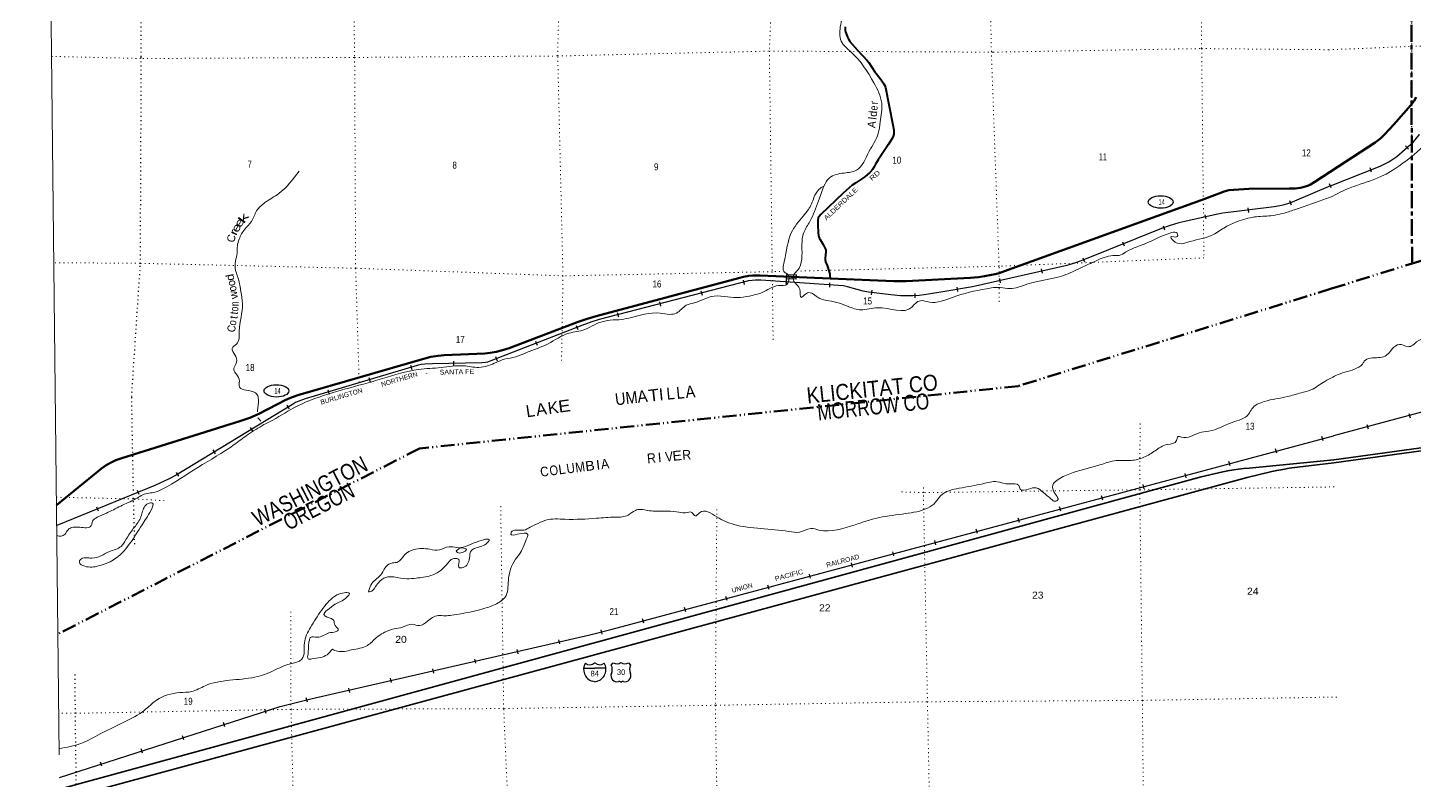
# Model space of a CAD drawing. Header units: feet. Extents: x 254670 to 524092, y -639101 to -543444.
# Drawn here: x 254670 to 289314, y -620065 to -601251 of the extents above; entities that cross this region are included whole.
import ezdxf
from ezdxf.enums import TextEntityAlignment as Align

# ---------------------------------------------------------------- set-up
doc = ezdxf.new("R2010")
doc.units = ezdxf.units.FT
doc.header["$LTSCALE"] = 70
for name, pattern in [('DASH_DOUBLE_DOT', [9.2, 5, -1.2, 0.3, -1.2, 0.3, -1.2]), ('DOTTED', [1.5, 0.3, -1.2]), ('LONG_DASH_SHORT_DASH', [9.9, 6, -1.2, 1.5, -1.2])]:
    doc.linetypes.add(name, pattern=pattern)
for name, color, linetype, lineweight in [('10', 7, 'DASH_DOUBLE_DOT', 70), ('11', 7, 'LONG_DASH_SHORT_DASH', 60), ('15', 7, 'Continuous', 25), ('16', 7, 'Continuous', 25), ('17', 7, 'Continuous', 25), ('18', 7, 'Continuous', 35), ('23', 7, 'Continuous', 70), ('26', 7, 'Continuous', 40), ('34', 7, 'Continuous', 25), ('39', 7, 'Continuous', 13), ('4', 7, 'Continuous', 13), ('59', 7, 'Continuous', 13), ('6', 7, 'DOTTED', 25), ('7', 7, 'DOTTED', 13)]:
    doc.layers.add(name, color=color, linetype=linetype, lineweight=lineweight)
for name, color, linetype in [('12', 7, 'Continuous'), ('27', 7, 'Continuous'), ('41', 7, 'Continuous')]:
    doc.layers.add(name, color=color, linetype=linetype)

msp = doc.modelspace()

# ---------------------------------------------------------------- linework, layer by layer
at = {"layer": '10'}
msp.add_line((287249.24, -607770.95), (289258.77, -607146.08), dxfattribs=at)
for points in [[(289258.77, -607146.08), (294041.03, -605659.68), (305932.63, -602783.94), (313537.85, -603377.63), (319096.38, -602444.97)], [(287249.24, -607770.95), (279427.16, -610208.05), (264454.85, -611771.02), (255424.98, -616408.24)]]:
    msp.add_lwpolyline(points, dxfattribs=at)
at = {"layer": '11'}
msp.add_line((289258.77, -607146.08), (289219.35, -593052.97), dxfattribs=at)
at = {"layer": '15'}
for p, q in [((268561.9, -617259.17), (268838.31, -617259.17)), ((268834.61, -617127.7), (268837.51, -617124.79)), ((268840.68, -617127.17), (268837.25, -617124.79)), ((268838.31, -617604.75), (268774.42, -617586.79)), ((268837.78, -617605.01), (268901.41, -617586.27))]:
    msp.add_line(p, q, dxfattribs=at)
msp.add_lwpolyline([(269113.67, -617259.17), (268837.78, -617259.17), (268838.31, -617259.17)], dxfattribs=at)
for centre, radius, start, end in [((268864.53, -617294.27), 306.13, 148.44436, 254.43378), ((268715.93, -617011.67), 165.66, 227.34248, 315.8117), ((268959.62, -617011.67), 165.66, 224.18831, 312.69403), ((268811.02, -617294.27), 306.13, 283.08087, 31.62484)]:
    msp.add_arc(centre, radius, start, end, dxfattribs=at)
at = {"layer": '16'}
for p, q in [((269247.56, -617185.35), (269298.87, -617126.59)), ((269490.63, -617120.62), (269490.35, -617120.82)), ((269682.72, -617126.5), (269734.11, -617185.35))]:
    msp.add_line(p, q, dxfattribs=at)
for centre, radius, start, end in [((269054.58, -617295.98), 222.05, 332.97043, 29.75871), ((269389.95, -616968.93), 182.07, 239.97227, 303.45418), ((269591.73, -616969.43), 181.52, 236.33975, 300.08743), ((269591.72, -616968.93), 182.07, 236.54582, 236.59441), ((269927.08, -617295.98), 222.05, 150.24129, 207.02957), ((269393.77, -617450.88), 151.42, 159.09177, 283.81923), ((269587.89, -617450.88), 151.42, 256.18077, 20.90823)]:
    msp.add_arc(centre, radius, start, end, dxfattribs=at)
for centre, major_axis, start_param, end_param in [((269449.11, -617649.7), (-19.56, 51.67), 4.95877769, 6.28318531), ((269532.56, -617649.7), (19.56, 51.67), 0, 1.32637542)]:
    msp.add_ellipse(centre, major_axis=major_axis, ratio=0.929097, start_param=start_param, end_param=end_param, dxfattribs=at)
at = {"layer": '17'}
for centre in [(282976.86, -605606.75), (260884.01, -610329.46)]:
    msp.add_ellipse(centre, major_axis=(309.24, -1), ratio=0.500121, dxfattribs=at)
at = {"layer": '18'}
for p, q in [((287302.27, -612054.1), (319167.63, -607623.63)), ((287303.2, -612129.7), (319168.67, -607699.21))]:
    msp.add_line(p, q, dxfattribs=at)
for points in [[(255467.64, -620285.47), (283990.23, -612478.93), (284531.81, -612355.55), (284694.88, -612323.22), (284862.28, -612297.45), (285049.01, -612273.83), (285190.66, -612258.8), (287302.27, -612054.1)], [(255470.7, -620563.39), (285142.68, -612492.82), (285759.41, -612342.53), (285879.6, -612316.76), (286034.13, -612290.99), (286190.81, -612263.09), (287303.2, -612129.7)]]:
    msp.add_lwpolyline(points, dxfattribs=at)
at = {"layer": '23'}
for points in [[(287213.18, -604857.68), (288336.67, -604122.05), (288470.54, -604016.38), (288566.87, -603922.49), (288800.65, -603672.97), (289226.33, -603184.26), (289309.23, -603076.06), (289365.6, -602990.48)], [(274716.45, -607520.7), (276307.85, -607587.66), (276615.64, -607585.49), (278221.61, -607503.83), (278424.45, -607483.12), (278574.85, -607463.09), (278753.35, -607432.26), (278840.06, -607414.31), (278939.58, -607384.25), (279168.96, -607306.61), (284083.66, -605524.88), (284564.38, -605345.49), (284624.18, -605327.54), (284680.99, -605315.57), (284804.21, -605299.4), (285179.74, -605280.33), (286199.04, -605272.53), (286344.92, -605266.2), (286464.52, -605251.24), (286503.39, -605245.26), (286563.94, -605232.54), (286622.99, -605215.34), (286673.08, -605195.15), (286725.35, -605169.52), (286829.3, -605107.63), (287213.18, -604857.68)], [(259382.64, -611271.28), (259623.44, -611198.95), (259947.87, -611098.73), (260222.94, -611002.99), (260429.68, -610912.67), (260908.05, -610662.51), (261104.62, -610563.97), (261239.54, -610506.35), (261418.74, -610437.87), (264532.82, -609534.81), (264745.28, -609478.65), (264921.69, -609451.72), (265071.23, -609439.63), (266091.99, -609391.85), (266226.81, -609378.43), (266373.3, -609352.09), (266534.78, -609315.6), (266701.87, -609259.75), (268422.11, -608607.26), (268648.92, -608528.29), (268869.87, -608459.38), (272429.1, -607512.34), (272553.62, -607478.63), (272688.18, -607454.9), (272783.85, -607445.72), (272967.91, -607447.12), (274716.45, -607520.7)], [(255389.54, -613188.61), (256516.16, -612270), (256631.98, -612184.75), (256754.57, -612115.94), (256868.19, -612062.08), (257022.38, -612009.47), (259382.64, -611271.28)]]:
    msp.add_lwpolyline(points, dxfattribs=at)
at = {"layer": '26'}
msp.add_lwpolyline([(275095.72, -601226.58), (275094.14, -601316.93), (275101.38, -601356.81), (275116.46, -601398.23), (275150.29, -601489.13), (275175.65, -601536.26), (275215.22, -601595.49), (275405.95, -601808.33), (275642.83, -602066.9), (275687.41, -602120.83), (275837.9, -602357.6), (275874, -602407.22), (275992.61, -602556.61), (276064.2, -602653.73), (276087.75, -602695.42), (276105.32, -602745.83), (276285.27, -603679.61), (276306.95, -603811.99), (276312.39, -603873.62), (276312.39, -603911.68), (276297.9, -603962.43), (276270.72, -604016.81), (276167.64, -604181.36), (275915.58, -604549.9), (275853.19, -604664.82), (275818.77, -604730.08), (275777.1, -604797.14), (275751.74, -604831.58), (275711.89, -604873.27), (275581.87, -604978.7), (275360.46, -605125.22), (275273.17, -605189.73), (275042.33, -605390.44), (274486.43, -605918.24), (274439.64, -605976.18), (274423.03, -606007.06), (274412.16, -606059.63), (274412.58, -606179.99), (274421.22, -606378.64), (274429.82, -606434.37), (274439.87, -606477.41), (274455.18, -606517.75), (274470.13, -606547.22), (274548.59, -606666.65), (274581.54, -606733.91), (274603.28, -606789.2), (274611.43, -606815.48), (274615.32, -606848.07), (274597.39, -607016.24), (274598.3, -607063.82), (274601.01, -607084.21), (274606.45, -607105.96), (274640.84, -607195.43), (274697.5, -607356.94), (274709.24, -607408.22), (274713.77, -607438.13), (274716.45, -607520.7)], dxfattribs=at)
at = {"layer": '34'}
for p, q in [((289166.75, -604286.8), (289093.36, -604204.05)), ((288249.72, -604859.89), (288209.31, -604756.93)), ((287238.05, -605254.18), (287197.64, -605151.22)), ((286196.35, -605573.19), (286234.33, -605677.07)), ((284078.7, -605924.49), (284102.35, -606032.55)), ((285155.82, -605757.55), (285169.47, -605867.31)), ((283036.52, -606201.07), (283074.78, -606304.86)), ((282025.35, -606600.53), (282066.38, -606703.25)), ((279992.26, -607280.43), (280016.58, -607388.33)), ((281030.63, -607000.76), (281071.67, -607103.48)), ((272541.94, -607561.88), (272569.62, -607668.97)), ((273624.15, -607548.92), (273616.52, -607659.26)), ((274707.17, -607626.38), (274699.55, -607736.73)), ((278946.87, -607518.74), (278971.19, -607626.64)), ((271490.04, -607831.07), (271517.72, -607938.16)), ((275761.28, -607815.25), (275747.82, -607925.03)), ((276832.57, -607894.24), (276838.9, -608004.67)), ((277886.05, -607735.2), (277904.87, -607844.19)), ((270452.6, -608101.92), (270480.28, -608209.01)), ((268372.59, -608692.95), (268412.56, -608796.08)), ((269400.71, -608371.11), (269428.39, -608478.2)), ((267359.23, -609082.88), (267399.2, -609186.01)), ((264234.55, -609686.98), (264266.15, -609792.98)), ((265310.15, -609583.6), (265312.1, -609694.2)), ((266360.42, -609472.77), (266400.39, -609575.9)), ((263193.25, -609994.59), (263224.84, -610100.6)), ((262166.45, -610303.33), (262198.04, -610409.34)), ((261140.78, -610686.99), (261198.21, -610781.52)), ((289179.06, -610893.96), (289207.76, -611000.78)), ((260225.8, -611245.97), (260283.23, -611340.5)), ((287033.87, -611578.12), (287005.23, -611471.28)), ((288129.79, -611173.24), (288158.5, -611280.06)), ((259296.5, -611807.54), (259353.94, -611902.07)), ((285876.58, -611886.23), (285847.94, -611779.39)), ((284711.25, -612199.25), (284682.6, -612092.41)), ((258381.53, -612366.52), (258438.96, -612461.05)), ((283616.2, -612500.9), (283587.55, -612394.07)), ((257402.65, -612813.4), (257444.39, -612915.83)), ((282566.77, -612779.57), (282538.13, -612672.73)), ((281531.82, -613059.75), (281503.17, -612952.91)), ((256391.81, -613229.87), (256433.55, -613332.3)), ((279447.43, -613618.6), (279418.79, -613511.76)), ((280482.39, -613338.41), (280453.75, -613231.58)), ((278398.01, -613897.26), (278369.36, -613790.42)), ((277363.05, -614177.45), (277334.41, -614070.61)), ((276313.62, -614456.11), (276284.98, -614349.27)), ((274229.24, -615014.96), (274200.6, -614908.12)), ((275278.67, -614736.3), (275250.02, -614629.46)), ((273194.28, -615295.14), (273165.64, -615188.31)), ((272144.86, -615573.81), (272116.21, -615466.97)), ((271109.9, -615853.99), (271081.26, -615747.16)), ((269023.89, -616409.56), (268996.67, -616302.35)), ((270060.47, -616132.65), (270031.83, -616025.82)), ((267965.47, -616657.2), (267940.71, -616549.4)), ((266921.07, -616899.8), (266896.3, -616791.99)), ((264817.85, -617382.94), (264793.08, -617275.14)), ((265862.25, -617140.35), (265837.49, -617032.54)), ((263759.03, -617623.49), (263734.27, -617515.69)), ((261656.77, -618107.73), (261630.64, -618000.25)), ((262714.63, -617866.09), (262689.86, -617758.29)), ((260628.4, -618394.8), (260594.58, -618289.49)), ((259593.84, -618724.37), (259560.01, -618619.06)), ((258573.79, -619054.76), (258539.97, -618949.45)), ((257539.23, -619384.33), (257505.4, -619279.02)), ((256519.19, -619714.72), (256485.36, -619609.41))]:
    msp.add_line(p, q, dxfattribs=at)
for points in [[(287217.08, -605203.76), (288461.83, -604715.18), (288676.31, -604605.68), (288874.83, -604472.7), (289293.23, -604101.67), (289446.98, -603921.56)], [(287217.9, -605205.6), (286265.57, -605608.79), (286149.65, -605651.18), (286026.82, -605686.63), (285955.94, -605705.55), (285811.25, -605731.07), (284534.54, -605889.82), (284366.49, -605920.06), (283577.88, -606092.69), (283432.04, -606128.39), (283321.11, -606159.09), (283186.57, -606203.96), (283000.24, -606272.64), (281033.22, -607058.52), (280846.78, -607130), (280635.4, -607194.11), (278275.6, -607726.01), (277434.39, -607871.22), (277068.91, -607928.52), (276941.35, -607942.7), (276782.9, -607951.78), (276478.45, -607952.16), (276232.49, -607930.65), (275675.56, -607862.38), (275540.56, -607833.01), (275151.33, -607725.35), (275049.23, -607704.75), (272987.99, -607562.3), (272851.97, -607560.01), (272769.44, -607567.09), (272681.41, -607582.23), (268948.33, -608547.13), (268762.95, -608604.1), (268512.77, -608697.18), (266241.85, -609577.27), (266153.96, -609608.12), (266104.25, -609619.96), (266019.38, -609628.35), (264787.14, -609650.02), (264590.72, -609657.77), (264501.12, -609667.2), (264398.58, -609695.07), (261605.19, -610527.58), (261531.11, -610553.02), (261441.44, -610588.43), (261363.59, -610623.85), (261282.03, -610668.11), (258376.23, -612433.62), (258206.91, -612525.52), (257843.25, -612695.64), (255395.5, -613693.05)], [(319163.6, -607323.24), (292162.5, -610238.49), (291837.54, -610286.07), (291460.9, -610361.77), (290953.08, -610473.74), (287295.15, -611456.78)], [(255464.78, -619994.93), (260974.37, -618223.59), (261180.11, -618167.41), (261742.47, -618030.71), (268714.34, -616429.15), (269272.33, -616287.44), (287293.68, -611455.7)]]:
    msp.add_lwpolyline(points, dxfattribs=at)
at = {"layer": '34', "lineweight": 13}
for points in [[(287217.48, -605204.78), (288462.28, -604716.18), (288676.87, -604606.63), (288875.5, -604473.57), (289294.02, -604102.44), (289447.84, -603922.25)], [(287217.47, -605204.59), (286265.17, -605607.77), (286149.31, -605650.13), (286026.53, -605685.57), (285955.7, -605704.47), (285811.09, -605729.98), (284534.37, -605888.73), (284366.27, -605918.98), (283577.63, -606091.62), (283431.76, -606127.33), (283320.79, -606158.04), (283186.21, -606202.92), (282999.85, -606271.61), (281032.82, -607057.5), (280846.42, -607128.96), (280635.12, -607193.05), (278275.39, -607724.93), (277434.21, -607870.13), (277068.76, -607927.43), (276941.26, -607941.6), (276782.87, -607950.68), (276478.5, -607951.06), (276232.6, -607929.56), (275675.74, -607861.29), (275540.82, -607831.94), (275151.59, -607724.28), (275049.38, -607703.66), (272988.04, -607561.2), (272851.93, -607558.91), (272769.3, -607566), (272681.18, -607581.15), (268948.03, -608546.07), (268762.6, -608603.06), (268512.38, -608696.15), (266241.47, -609576.24), (266153.65, -609607.06), (266104.07, -609618.87), (266019.32, -609627.25), (264787.11, -609648.92), (264590.64, -609656.67), (264500.92, -609666.12), (264398.28, -609694.01), (261604.85, -610526.53), (261530.73, -610551.99), (261441.01, -610587.42), (261363.1, -610622.86), (261281.48, -610667.16), (258375.68, -612432.67), (258206.41, -612524.54), (257842.81, -612694.63), (255395.08, -613692.03)], [(319163.48, -607322.15), (292162.36, -610237.4), (291837.35, -610284.99), (291460.67, -610360.69), (290952.82, -610472.67), (287294.86, -611455.72)], [(255467.21, -619993.69), (260974.68, -618224.64), (261180.38, -618168.48), (261742.72, -618031.78), (268714.6, -616430.22), (269272.61, -616288.5), (287293.96, -611456.76)]]:
    msp.add_lwpolyline(points, dxfattribs=at)
at = {"layer": '39'}
for points in [[(287218.44, -605489.81), (287710.6, -605253.68), (288385.49, -605015.32), (289231.8, -604483.93), (289792.07, -603910.11), (290048.61, -603370.16), (290170.82, -602920.45), (290502.98, -602227.95), (290657.15, -601736.1), (290608.04, -601595.49), (290726.57, -601206.03), (290925.35, -600421.03), (291277.08, -599632.16), (291900.87, -598552.36), (292664.28, -597603.2), (293410.42, -596802.64), (293598.86, -596670.27), (293766.98, -596505.76), (293996.88, -596232.86), (294538.13, -595853.81), (294987.13, -595532.92), (295931.69, -595286.77), (297017.81, -595159.22), (298267.23, -595080.02), (298834.68, -595058.44), (298778.92, -595160.8), (298658.83, -595279.17), (298503.87, -595281.04), (298442.37, -595437.62), (298352.65, -595586.14), (298373.54, -595718.69), (298525.18, -595839.32), (298677.04, -595998.09), (298776.11, -596076.5), (298917.14, -596100.72), (298983.36, -596066.64), (299112.02, -596040.65), (299036.27, -596167.1), (298520.11, -596642.59), (298213.56, -596880.63), (297989.99, -596925.22), (297241.87, -596775.63)], [(275431.34, -599810.31), (275427.69, -599842.53), (275347.14, -600238.62), (275108.79, -600749.81), (274982.22, -601172.19), (274998.46, -601590.03), (275252.73, -601868.38), (275813.62, -602629.81), (276007.77, -603133.4), (275970.23, -603605.68), (275918.83, -603899.2), (275697.87, -604338), (275374.66, -604813.33), (275067.52, -604882.76), (274696.58, -605010.68), (274561.45, -605209.64)], [(261452.02, -604837.82), (260940.51, -605396.21), (260596.71, -605622.49), (260389.51, -605828.17), (260261.36, -606091.84), (260090.3, -606289.35), (259953.95, -606536.97), (259907.38, -606709.93), (259904.62, -606836.51), (259850.22, -607232.51), (259933.71, -607533.58), (259995.16, -607844.77), (260036.43, -608150.01), (259954.76, -608837.43), (259885.58, -609163.16), (259777.98, -609268.03), (259843.92, -609424.5), (259890.09, -609615.2), (259819.56, -609806.33), (259884.96, -609908.56), (259957.16, -610087.11), (259964.72, -610239.77), (260130.4, -610309.49), (260405.22, -610429.04), (260434.43, -610533.41), (260409.23, -610830.85), (260409.2, -610852.19)], [(274563.74, -605208.06), (274437.86, -605294.91), (274315.12, -605496.27), (274177.29, -605798.14), (274044.12, -605961.37), (273748.49, -606378.33), (273570.63, -607104.28), (273577.24, -607363.43), (273662, -607417.58), (273687.83, -607557.92), (273644.59, -607660.54), (273429.68, -607697.49), (273213.13, -607772.61), (273022.94, -607867.73), (272695.9, -607959.33), (272398.5, -607996.58), (271744.37, -607972.84), (271567.95, -608035.76), (271323.44, -608131.08), (271122.83, -608190.07), (270883.32, -608383.82), (270708.61, -608416.6), (270470.88, -608385.32), (269689.45, -608508.71), (269436.35, -608549.81), (269363.94, -608552.09), (268830, -608676.58), (268589.75, -608796), (268186.28, -608889.88), (267669.8, -609150.94), (267132.81, -609373.9), (266866.25, -609477.33), (266575.14, -609540.67), (266178.35, -609698.83), (265937.34, -609741.9), (265558.7, -609703.09), (264999.79, -609745.31), (264430.91, -609795.59), (263537.62, -610020.47), (263055.97, -610159.84), (261317.89, -610755.22), (260713.72, -611100.98), (260572.15, -611170.92)], [(274561.45, -605209.64), (274426.62, -605580.25), (274212.43, -606093.36), (274060.28, -606371.17), (274015.3, -606702.84), (273901.02, -607319.53), (273822.61, -607407.46), (273793.53, -607521.33), (273851.61, -607639.7), (273957.7, -607785.98), (274000, -607992.77), (274073.88, -607936.24), (274183.89, -607871.55), (274339.49, -607939.29), (274446.88, -608015.25), (274688.95, -608078.66), (274953.09, -608135.97), (275167.18, -608217.56), (275487.93, -608302.79), (275905.91, -608251.04), (276762.86, -608235.87), (276848.43, -608141.13), (276980.55, -608074.35), (277198.2, -608109.72), (277776.46, -607991.09), (278623.36, -607775.04), (278971.14, -607745.65), (279208.83, -607772.92), (279630.27, -607664.9), (280557.58, -607442.53), (280982.24, -607254.14), (281364.77, -607077.95), (281783.98, -606947.85), (281942.86, -606941.24), (282103.03, -606862.3), (282671.96, -606615.12), (283118.66, -606416.6), (283402.31, -606413.56), (283392.86, -606473.87), (283231.92, -606476.46), (283287.19, -606570.69), (283709.97, -606597.28), (284293.71, -606422.37), (284595.64, -606234.43), (284890.05, -606098.74), (285323.48, -605982.65), (285729.58, -605951.03), (286169.21, -605850.99), (286466.01, -605753.47), (287218.44, -605489.81)], [(287276.85, -609983.12), (287461.47, -609900.22), (287702.57, -609826.14), (287929.5, -609737.99), (288017.65, -609665.77), (288063.5, -609589.51), (288421.23, -609497.45), (288584.06, -609463.46), (288762.15, -609280.88), (288948.67, -609166.59), (289128.11, -609220.97), (289246.78, -609207.02), (289372.99, -609104.72), (289780.15, -608856.08), (289813.92, -608779.8), (290009.06, -608763.91), (290410.43, -608559.44), (290585.82, -608258.38), (290752.35, -608166.16), (291061.34, -607997.76), (291280.37, -607937.71), (291318.41, -607901.6), (291690.85, -607918), (291901.96, -607880.03), (292078.45, -607769.74), (292385.92, -607687.69), (292524.96, -607715.93), (292659.61, -607681.91), (293007.37, -607605.91), (293479.13, -607391.47), (293828.55, -607255.23), (294039.67, -607217.26), (294137.75, -607122.97), (294553.97, -607053.06), (294769.3, -607047.23), (294944.1, -606995.18), (295005.84, -606880.77), (295410.19, -606844.99), (295786.19, -606781.06), (296157.9, -606668.94), (296409.48, -606669.17), (296796.3, -606735.78), (297305.18, -606678), (297676.67, -606527.73), (298183.06, -606387.62), (298527.36, -606410.01), (298593.64, -606385.98), (298613.1, -606269.52), (298882.39, -606197.47), (299222.05, -606113.44), (299513.6, -606063.5), (299684.6, -606049.59), (300010.07, -605947.47), (300757.46, -605715.2), (301051.13, -605683.33), (301141.83, -605705.5), (301546.08, -605653.66), (301709.55, -605730.11), (301997.35, -605728.36), (302167.04, -605836.95), (302379.95, -605760.83), (302716.31, -605803.31), (303139.25, -605851.88), (303558.09, -605886.39), (304031.01, -605876.78), (304224.79, -605973.34), (304351.65, -605985.5), (304565.23, -606025.86), (304752.68, -606072.21), (305004.79, -606164.81), (305248.19, -606140.93), (305486.9, -606000.58), (305647.93, -606004.74), (305688.37, -606036.9), (305612.1, -606072.98), (305743.24, -606129.33), (305964.55, -606113.46), (306105.35, -606097.52), (306157.75, -606109.62), (306239.45, -605967.11), (306386.53, -605993.35), (306310.78, -606121.8), (306325.12, -606165.99), (306480.08, -606162.12), (306624.98, -606160.24), (306872.99, -606238.78), (307092.71, -606297.21), (307248.25, -606395.75), (307504.25, -606464.25), (307635.2, -606486.46), (307695.27, -606432.29)], [(287276.85, -609983.12), (287078.66, -610090.98), (286730.71, -610305.21), (286487.99, -610378.42), (286144.88, -610472.09), (285857.74, -610529.39), (285564.64, -610594.75), (285256.65, -610780.71), (285179.45, -610907.57), (284763.06, -611118.03), (284179.78, -611339.15), (283938.75, -611380.21), (283495.16, -611486.29), (283414.53, -611470.51), (283375.31, -611573.12), (283140.88, -611670.41), (282840.64, -611826.21), (282560.57, -611987.96), (282237.46, -612069.5), (281813.03, -612079.08), (281459.93, -612180.82), (280413.31, -612544.26), (280297.66, -612649.15), (280301.49, -612831.97), (280400.39, -613064.67), (280310.03, -613083.08), (280239.12, -613033.11), (280046.34, -612869.06), (279868.13, -612753.18), (279677.3, -612784.01), (279464.04, -612784.79), (279434.95, -612692.47), (279191.15, -612657.19), (278888.78, -612600.03), (278537.18, -612649.53), (277944.79, -612764.19), (277477.88, -612952.74), (277354.75, -613113.92), (277152.99, -613259.31), (276599.06, -613397.94), (275950.18, -613496.74), (275679.25, -613566.04), (275340.32, -613675.76), (274438.26, -613807.63), (274234.7, -613772.2), (273955.92, -613861.62), (273686.15, -613844.52), (272322.31, -613670.66), (271885.79, -613477.36), (271454.24, -613378.47), (271348.39, -613457.21), (271261, -613369.13), (271102.12, -613375.73), (270882.58, -613352.42), (270570.55, -613335.47), (270208.31, -613326.75), (269972.58, -613293.45), (269852.08, -613315.99), (269672.2, -613435.18), (269350.79, -613486.58), (268884.29, -613514.39), (268097.86, -613539.35), (267611.2, -613563.22), (267360.77, -613670.61), (267222.61, -613737.42), (267064.41, -613812.33), (266753.07, -613863.69), (266743.45, -613907.93), (266906.49, -613915.37), (267162.04, -613918.46), (267125.1, -614047.18), (266983.43, -614367.15), (266860.35, -614534.35), (266678.62, -615073.46), (266598.25, -615487.64), (266458.61, -615608.69), (266152.16, -615746.43), (265268.78, -615936.49), (265103.97, -615953.16), (264922.79, -615943.77), (264660.66, -616087.38), (264456.53, -616196.61), (264277.14, -616165.12), (264034.41, -616236.32), (263823.58, -616279.28), (263548.97, -616382.74), (263385.09, -616493.84), (263155.71, -616693.58), (262762.48, -616805.51), (262410.71, -616838.94), (262281.41, -616785.16)], [(260423.76, -610996.75), (260439.3, -611021.61), (260496.87, -611090.84)], [(260572.15, -611170.92), (260163.69, -611428.46), (259830.78, -611674.1), (258924.14, -612241.05), (258032.47, -612786.35), (257824.03, -612867.47), (257655.27, -612892.2), (257364.89, -613027.86), (256992.48, -613210.04), (256634.09, -613386.14), (256405.76, -613489.43), (256292.02, -613584.28), (256237.05, -613721.1), (256098.51, -613749.73), (255768.54, -613748.92), (255676.49, -613799.48), (255603.15, -613910.25), (255503.06, -613960.84), (255400, -613948.81)], [(257307.94, -613773.46), (257484.36, -613507.61), (257529.27, -613370.83), (257677.94, -613147.27), (257786.46, -613134.82), (257749.96, -613307.74), (257526.3, -613678.24), (257207.23, -614165.61), (256816.73, -614550.77), (256431.98, -614706.88), (256094.04, -614714.13), (255960.24, -614612.15), (255985.75, -614547.77), (256273.09, -614510.56), (256712.07, -614346.22), (257002.52, -614216.58), (257123.54, -614045.36), (257307.94, -613773.46)], [(263185.31, -615350.04), (263267.01, -615144.13), (263520.04, -614894.08), (263622.89, -614716.9), (263785.01, -614631.93), (263911.54, -614609.37), (264086.83, -614431.92), (264318.85, -614294.46), (264719.17, -614288.99), (264954.75, -614306.21), (265199.4, -614224.96), (265386.73, -614246.38), (265884.32, -614107.95), (266197.77, -614066.62), (266158.08, -614121.01), (265855.66, -614260.74), (265755.63, -614317.36), (265707.29, -614514.44), (265550.64, -614744.05), (265439.92, -614738.42), (265439.99, -614543.53), (265315.03, -614521.89), (265123.49, -614683.32), (264743.85, -614947.89), (264372.25, -615009.52), (264145.07, -615026.42), (263820.69, -614981.39), (263615.58, -614992.18), (263431.8, -615125.45), (263338.53, -615254.37), (263238.87, -615349.16), (263185.31, -615350.04)], [(265377.51, -614330.79), (265517.6, -614255.95), (265632.68, -614295.71), (265530.79, -614368.41), (265408.05, -614366.85), (265377.51, -614330.79)], [(262281.41, -616785.16), (262150.01, -616924.27), (261768.79, -617030.13), (261676.22, -617028.46), (261673.05, -616911.94), (261686.7, -616666.77), (261707.75, -616558.2), (261737.28, -616493.8), (261900.19, -616487.18), (262194.9, -616381.64), (262375.61, -616344.82), (262429.49, -616300.42), (262347.99, -616198.25), (262314.52, -616069.79), (262154.75, -615987.99), (262071.58, -615919.98), (262151, -615813.21), (262354.67, -615657.77), (262638.72, -615491.99), (262706.08, -615387.27), (262619.43, -615373.52), (262330.66, -615469), (262008.19, -615817.75), (261736.79, -616242.66), (261581.72, -616630.99), (261519.35, -617035.05), (261435.45, -617095.63), (261172.64, -617170.93), (260769.97, -617345.18), (260344.83, -617485.35), (259099.57, -617702.85), (258762.97, -617844.71), (258471.53, -617873.9), (257885.91, -618062.88), (257584.6, -618313.11), (257068.51, -618614.34), (256417.87, -618940.18), (255991.38, -619146.66), (255457.2, -619271.46)]]:
    msp.add_spline(points, degree=3, dxfattribs=at)
at = {"layer": '4'}
msp.add_lwpolyline([(255458.23, -619430.39), (254669.8, -547785.08), (286501.99, -547412.88), (318333.63, -546996.89), (350164.67, -546537.12), (381995.06, -546033.57), (413824.71, -545486.24), (445653.59, -544895.11), (477481.62, -544260.21), (509308.75, -543581.54), (515300.77, -543460.42)], dxfattribs=at)
msp.add_lwpolyline([(255458.23, -619430.39), (254669.8, -547785.08), (286501.99, -547412.88), (318333.63, -546996.89), (350164.67, -546537.12), (381995.06, -546033.57), (413824.71, -545486.24), (445653.59, -544895.11), (477481.62, -544260.21), (509308.75, -543581.54), (515300.77, -543460.42)], dxfattribs=at)
at = {"layer": '59'}
for points in [[(273625.01, -607420.62), (273874.86, -607429.47), (273871.14, -607534.39), (273621.31, -607525.57)], [(273632.72, -607428.89), (273866.58, -607437.18), (273863.42, -607526.11), (273629.58, -607517.85)]]:
    msp.add_lwpolyline(points, close=True, dxfattribs=at)
at = {"layer": '6'}
for points in [[(289219.35, -593052.97), (289227.85, -596397.91), (289243.3, -601718.64), (289246.51, -604462.44)], [(257343.98, -614159.08), (257314.59, -613028.05), (257266.97, -610472.6), (257485.35, -607152.71), (257508.17, -601977.09), (257493.7, -596693.11), (257442.93, -593418.4)], [(256161.18, -639101.4), (256057.87, -634285.27), (255984.51, -628947.26), (255925.47, -623633.31), (255861.1, -618389.69), (255853.17, -617415.36)]]:
    msp.add_lwpolyline(points, dxfattribs=at)
at = {"layer": '7'}
for points in [[(262745.7, -593368.07), (262766.09, -596794.49), (262838.07, -601993.87), (262862.47, -607263.75), (262954.62, -610190.34)], [(268007.98, -609571.63), (268043.19, -607453.87), (267911.91, -601957.35), (268022.42, -596697.02), (268113.36, -593306.63)], [(273404.76, -593244.84), (273417.68, -596611.11), (273200.19, -601835.66), (273273.3, -607350.47), (273295.12, -609134.51)], [(278944.51, -608101.37), (278939.68, -607213.35), (278747.31, -601845.63), (278656.52, -596575.99), (278644.81, -593182.46)], [(283917.33, -593118.5), (283973.39, -596496.39), (284001.86, -601772.28), (284058.07, -607003.87)], [(255266.06, -601967.83), (257548.85, -602021.14), (262838.07, -601993.87), (267911.91, -601957.35), (273200.19, -601835.66), (278795.76, -601861.53), (284001.86, -601772.28), (287175.33, -601801.33)], [(287175.33, -601801.33), (289244.45, -601717.49), (294607.23, -601593.06), (299866.04, -601533.51), (304106.56, -601489.17)], [(273570.95, -607343.27), (273273.3, -607350.47), (268043.19, -607453.87), (262862.47, -607263.75), (257475.18, -607140.69), (255322.82, -607125.62)], [(284058.07, -607003.87), (278939.68, -607213.35), (273899.73, -607335.31)], [(282463.67, -611148.49), (282456.02, -612802.04), (282520.62, -618067.75), (282572.68, -623287.3), (282617.13, -628551.08), (282672.75, -633925.32), (282670.33, -638794.01)], [(287310.64, -612730.36), (282456.02, -612802.04), (277048.52, -612871.92), (276430.67, -612854.08)], [(277405.81, -638857.45), (277353.25, -633942.65), (277316.26, -628620.58), (277253.86, -623372.94), (277151.1, -618113.39), (277048.52, -612871.92), (277052.7, -612685.06)], [(255387.34, -612988.61), (257326.68, -613030.01), (258146.03, -613077.26)], [(266836.19, -638981.25), (266764.17, -634139.87), (266701.01, -628815.88), (266790.33, -623449.15), (266561.64, -618272.44), (266486.9, -613199.63)], [(271887.99, -613294.52), (271850.29, -618188.92), (271942.77, -623426.4), (271999.72, -628732.33), (272093.06, -634056.2), (272107.04, -638920.12)], [(261239.97, -615852.69), (261248.2, -618291.75), (261380.48, -623484.89), (261370.18, -628907.59), (261472.7, -634143.03), (261530.61, -639041.58)], [(287375.67, -617983.03), (282520.62, -618067.75), (277134.89, -618101.4), (271850.29, -618188.92), (266561.64, -618272.44), (261242.16, -618291.77), (255861.1, -618389.69), (255460.58, -618381.2)]]:
    msp.add_lwpolyline(points, dxfattribs=at)

# ---------------------------------------------------------------- texts
at = {"layer": '10'}
for s, width, p in [('WASHINGTON', 0.85, (260417.22, -613728.71)), ('OREGON', 0.8, (261185.76, -613828.05))]:
    msp.add_text(s, height=400, rotation=27.182, dxfattribs=dict(at, width=width)).set_placement(p)
at = {"layer": '12'}
for s, width, p in [('KLICKITAT CO', 0.9, (274153.74, -610648.46)), ('MORROW CO', 0.8, (274422.38, -611069.13))]:
    msp.add_text(s, height=400, rotation=5.96, dxfattribs=dict(at, width=width)).set_placement(p)
at = {"layer": '15'}
msp.add_text('84', height=140, dxfattribs=at).set_placement((268837.23, -617467.28), align=Align.CENTER)
at = {"layer": '16'}
msp.add_text('30', height=140, dxfattribs=at).set_placement((269497.18, -617431.13), align=Align.CENTER)
at = {"layer": '17', "width": 0.6}
for p in [(283002.91, -605675.06), (260910.05, -610397.77)]:
    msp.add_text('14', height=140, dxfattribs=at).set_placement(p, align=Align.CENTER)
at = {"layer": '27'}
for s, rotation, width, p in [('RD', 40.538, 1.25, (275762.81, -605083.98)), ('ALDERDALE', 43.515, 1.15, (274625.4, -606074.12))]:
    msp.add_text(s, height=120, rotation=rotation, dxfattribs=dict(at, width=width)).set_placement(p)
at = {"layer": '34'}
for s, rotation, p in [('NORTHERN', 16.596, (263520.3, -610228.4)), ('BURLINGTON', 16.596, (262004.38, -610675.16)), ('RAILROAD', 15.009, (274640.12, -614744.95)), ('UNION', 15.009, (272275.54, -615378.71))]:
    msp.add_text(s, height=120, rotation=rotation, dxfattribs=at).set_placement(p)
for s, rotation, width, p in [('-', 6.007, 1.15, (264608.34, -609942.37)), ('SANTA FE', 1.007, 1.1, (264963.12, -609922.41)), ('PACIFIC', 15.009, 1.15, (273354.6, -615088.39))]:
    msp.add_text(s, height=120, rotation=rotation, dxfattribs=dict(at, width=width)).set_placement(p)
at = {"layer": '41'}
for s, height, rotation, p in [('r', 200, 90.114, (275915.37, -603126.44)), ('l', 200, 82.512, (275876.58, -603527.46)), ('d', 200, 85.325, (275890.23, -603410.12)), ('C', 200, 74.099, (259850.38, -606543.78)), ('o', 200, 101.532, (259850.22, -607618.24)), ('t', 200, 81.611, (259921.96, -608393.59)), ('t', 200, 81.611, (259911.16, -608504.19)), ('I', 300, 5.542, (270511.08, -610563.85)), ('L', 300, 8.723, (267252.19, -610976.57)), ('A', 300, 8.723, (267523.81, -610935.8)), ('K', 300, 7.905, (267817.57, -610898.04)), ('I', 242, 5.542, (270469.87, -612111.48)), ('L', 242, 7.905, (268034.71, -612407.06))]:
    msp.add_text(s, height=height, rotation=rotation, dxfattribs=at).set_placement(p, align=Align.CENTER)
for s, height, rotation, width, p in [('e', 200, 85.325, 0.8, (275904.71, -603266.69)), ('A', 200, 82.404, 0.95, (275855.59, -603680.97)), ('k', 200, 54.593, 1.85, (260140.37, -606063.87)), ('e', 200, 62.514, 1.4, (259965.2, -606298.49)), ('e', 200, 61.087, 1.45, (260041.44, -606171.56)), ('r', 200, 65.888, 1.45, (259906.2, -606404.19)), ('d', 200, 101.532, 1.15, (259820.78, -607473.96)), ('o', 200, 100.811, 0.95, (259880.36, -607758.28)), ('w', 200, 99.779, 1.05, (259909.16, -607915.32)), ('o', 200, 85.789, 0.8, (259930.71, -608289.5)), ('n', 200, 90.064, 0.8, (259936.43, -608150.74)), ('C', 200, 80.582, 0.9, (259858.03, -608788.83)), ('o', 200, 81.611, 0.9, (259878.87, -608640.51)), ('U', 300, 6.467, 0.9, (269492.25, -610677.8)), ('M', 300, 6.467, 0.9, (269772.7, -610646.01)), ('A', 300, 6.467, 0.95, (270045.01, -610615.13)), ('T', 300, 6.467, 1.1, (270328.01, -610586.16)), ('L', 300, 5.542, 0.9, (270744.91, -610542.48)), ('L', 300, 5.542, 0.9, (270990.17, -610522.79)), ('A', 300, 5.542, 0.9, (271238.64, -610498.65)), ('E', 300, 7.905, 1.15, (268098.35, -610854.93)), ('E', 242, 5.542, 1.1, (270909.12, -612067.36)), ('R', 242, 4.773, 0.95, (271143.58, -612047.57)), ('U', 242, 7.905, 0.9, (268251.28, -612383.67)), ('M', 242, 7.905, 0.9, (268488.04, -612352.62)), ('B', 242, 7.214, 1.1, (268732.44, -612321.33)), ('I', 242, 7.214, 1.05, (268935.68, -612295.59)), ('A', 242, 7.214, 0.95, (269108.48, -612274.95)), ('R', 242, 5.542, 0.95, (270266.01, -612131.3)), ('V', 242, 5.542, 0.9, (270706.66, -612091.19)), ('C', 242, 8.723, 0.9, (267598.52, -612465.02)), ('O', 242, 8.723, 0.85, (267831.84, -612435.21))]:
    msp.add_text(s, height=height, rotation=rotation, dxfattribs=dict(at, width=width)).set_placement(p, align=Align.CENTER)
at = {"layer": '7'}
for s, width, p in [('10', 0.85, (276274.38, -604647.78)), ('11', 0.65, (281432.54, -604566)), ('12', 0.85, (286506.21, -604466.54)), ('7', 0.85, (260160.26, -604750.56)), ('8', 0.85, (265281.49, -604772.59)), ('9', 0.85, (270318.07, -604814.58)), ('16', 0.85, (270281.63, -607744.36)), ('15', 0.85, (275544.24, -608169.22)), ('17', 0.85, (265366.21, -609132.39)), ('18', 0.85, (260115.51, -609830.93)), ('13', 0.85, (285099.56, -611300.49)), ('24', 1.1, (285136.27, -615426.48)), ('23', 1.1, (279764.03, -615523.93)), ('21', 0.85, (269206.44, -615934.13)), ('22', 1.1, (274442.7, -615839.06)), ('20', 1.1, (263853.43, -616628.76)), ('19', 0.85, (258569.08, -618176.93))]:
    msp.add_text(s, height=175, dxfattribs=dict(at, width=width)).set_placement(p)

doc.saveas('drawing.dxf')
